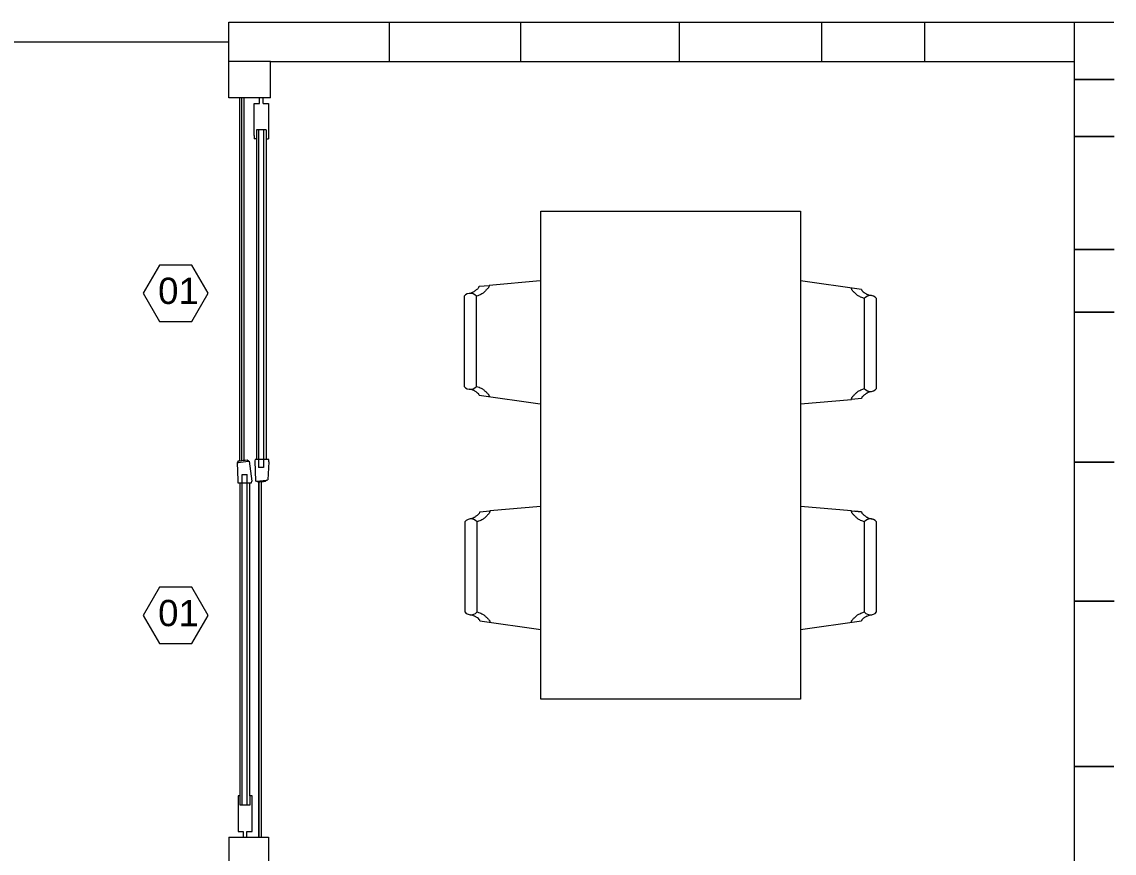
# Model space of a CAD drawing. Header units: inches. Extents: x -1721 to -596, y -6348 to -3031.
# Drawn here: x -884.423 to -880.547, y -3222.272 to -3219.324 of the extents above; entities that cross this region are included whole.
import ezdxf

# ---------------------------------------------------------------- set-up
doc = ezdxf.new("R2010")
doc.units = ezdxf.units.IN
doc.header["$MEASUREMENT"] = 0
for name, color, linetype, lineweight in [('A-FLOR-FTPT_Num_Penna__6', 6, 'Continuous', 18), ('A-FURN_Num_Penna__8', 8, 'Continuous', 18), ('A-GLAZ-FULL_Num_Penna__4', 4, 'Continuous', 18), ('A-WALL-FULL_Num_Penna__7', 7, 'Continuous', 18), ('INFISSI_finissimi_Num_Penna__7', 7, 'Continuous', 18), ('linee di sezione_Num_Penna__3', 3, 'Continuous', 18)]:
    doc.layers.add(name, color=color, linetype=linetype, lineweight=lineweight)
doc.styles.add('GENERATED_STYLE_1', font='Arial.ttf')

msp = doc.modelspace()

# ---------------------------------------------------------------- linework, layer by layer
at = {"layer": 'A-FLOR-FTPT_Num_Penna__6', "color": 6, "linetype": 'Continuous', "lineweight": 18}
msp.add_line((-889.6178, -3219.3943), (-883.6878, -3219.3943), dxfattribs=at)
at = {"layer": 'A-FURN_Num_Penna__8', "color": 8, "linetype": 'Continuous', "lineweight": 18}
for p, q in [((-882.5834, -3220.2426), (-882.7649, -3220.2584)), ((-881.4436, -3220.273), (-881.6601, -3220.2426)), ((-882.83, -3220.2855), (-882.8352, -3220.2869)), ((-882.8282, -3220.2869), (-882.8352, -3220.2869)), ((-882.8214, -3220.2886), (-882.8282, -3220.2869)), ((-882.7999, -3220.2615), (-882.7649, -3220.2584)), ((-882.7999, -3220.2615), (-882.7999, -3220.2616)), ((-881.4436, -3220.2731), (-881.4436, -3220.273)), ((-882.8535, -3220.2968), (-882.8535, -3220.6168)), ((-882.81, -3220.2968), (-882.8152, -3220.292)), ((-882.81, -3220.6168), (-882.81, -3220.2968)), ((-881.4283, -3220.2997), (-881.4335, -3220.3045)), ((-881.4335, -3220.3045), (-881.4335, -3220.6245)), ((-881.4221, -3220.2963), (-881.4283, -3220.2997)), ((-881.4153, -3220.2946), (-881.4221, -3220.2963)), ((-881.39, -3220.6245), (-881.39, -3220.3045)), ((-882.8282, -3220.6267), (-882.8214, -3220.625)), ((-882.8214, -3220.625), (-882.8152, -3220.6216)), ((-882.8152, -3220.6216), (-882.81, -3220.6168)), ((-881.4335, -3220.6245), (-881.4283, -3220.6293)), ((-881.4221, -3220.6327), (-881.4153, -3220.6345)), ((-881.4153, -3220.6345), (-881.4083, -3220.6345)), ((-881.4135, -3220.6358), (-881.4083, -3220.6345)), ((-882.7999, -3220.6483), (-882.7999, -3220.6483)), ((-882.7999, -3220.6483), (-882.5834, -3220.6788)), ((-881.6601, -3220.6788), (-881.4786, -3220.663)), ((-881.4436, -3220.6598), (-881.4786, -3220.663)), ((-881.4436, -3220.6598), (-881.4436, -3220.6597)), ((-882.7973, -3221.0616), (-882.7623, -3221.0584)), ((-882.7973, -3221.0616), (-882.7973, -3221.0617)), ((-882.5808, -3221.0426), (-882.7623, -3221.0584)), ((-881.4786, -3221.0585), (-881.6601, -3221.0426)), ((-881.4786, -3221.0584), (-881.4436, -3221.0616)), ((-881.4436, -3221.0616), (-881.4675, -3221.0595)), ((-881.4436, -3221.0617), (-881.4436, -3221.0616)), ((-882.8509, -3221.0969), (-882.8509, -3221.4169)), ((-882.8274, -3221.0856), (-882.8326, -3221.0869)), ((-882.8256, -3221.0869), (-882.8326, -3221.0869)), ((-882.8188, -3221.0887), (-882.8256, -3221.0869)), ((-882.8074, -3221.0969), (-882.8126, -3221.0921)), ((-882.8074, -3221.4169), (-882.8074, -3221.0969)), ((-881.4283, -3221.0921), (-881.4335, -3221.0969)), ((-881.4335, -3221.0969), (-881.4335, -3221.4169)), ((-881.4221, -3221.0887), (-881.4283, -3221.0921)), ((-881.4153, -3221.0869), (-881.4221, -3221.0887)), ((-881.4135, -3221.0856), (-881.4061, -3221.0873)), ((-881.39, -3221.4169), (-881.39, -3221.0969)), ((-882.8256, -3221.4268), (-882.8188, -3221.4251)), ((-882.8188, -3221.4251), (-882.8126, -3221.4217)), ((-882.8126, -3221.4217), (-882.8074, -3221.4169)), ((-882.7973, -3221.4483), (-882.7973, -3221.4484)), ((-882.7973, -3221.4484), (-882.5808, -3221.4788)), ((-881.6601, -3221.4788), (-881.4436, -3221.4484)), ((-881.4436, -3221.4484), (-881.4436, -3221.4483)), ((-881.4335, -3221.4169), (-881.4283, -3221.4217)), ((-881.4221, -3221.4251), (-881.4153, -3221.4268))]:
    msp.add_line(p, q, dxfattribs=at)
at = {"layer": 'A-FURN_Num_Penna__8', "color": 8, "linetype": 'Continuous', "lineweight": 18, "flags": 128}
msp.add_lwpolyline([(-882.5808, -3219.9952), (-881.6601, -3219.9952), (-881.6601, -3221.7262), (-882.5808, -3221.7262)], close=True, dxfattribs=at)
for points in [[(-882.8352, -3220.2869), (-882.8421, -3220.2886), (-882.8483, -3220.292), (-882.8535, -3220.2968)], [(-882.8152, -3220.292), (-882.8214, -3220.2886)], [(-881.4247, -3220.2901), (-881.4152, -3220.2931), (-881.4083, -3220.2946)], [(-881.39, -3220.3045), (-881.3952, -3220.2997), (-881.4014, -3220.2963), (-881.4083, -3220.2946), (-881.4153, -3220.2946)], [(-882.8535, -3220.6168), (-882.8483, -3220.6216), (-882.8421, -3220.625), (-882.8352, -3220.6267), (-882.8282, -3220.6267)], [(-882.8188, -3220.6312), (-882.8283, -3220.6282), (-882.8352, -3220.6267)], [(-881.4283, -3220.6293), (-881.4221, -3220.6327)], [(-881.4083, -3220.6345), (-881.4014, -3220.6327), (-881.3952, -3220.6293), (-881.39, -3220.6245)], [(-882.8326, -3221.0869), (-882.8395, -3221.0887), (-882.8457, -3221.0921), (-882.8509, -3221.0969)], [(-882.8126, -3221.0921), (-882.8188, -3221.0887)], [(-881.4083, -3221.0869), (-881.4153, -3221.0869)], [(-881.39, -3221.0969), (-881.3952, -3221.0921), (-881.4014, -3221.0887), (-881.4083, -3221.0869)], [(-882.8509, -3221.4169), (-882.8457, -3221.4217), (-882.8395, -3221.4251), (-882.8326, -3221.4268), (-882.8256, -3221.4268)], [(-882.8162, -3221.4313), (-882.8257, -3221.4283), (-882.8326, -3221.4268)], [(-881.4283, -3221.4217), (-881.4221, -3221.4251)], [(-881.4247, -3221.4313), (-881.4152, -3221.4283), (-881.4069, -3221.4266), (-881.4067, -3221.4266)], [(-881.4153, -3221.4268), (-881.4083, -3221.4268), (-881.4014, -3221.4251), (-881.3952, -3221.4217), (-881.39, -3221.4169)]]:
    msp.add_lwpolyline(points, dxfattribs=at)
at = {"layer": 'A-FURN_Num_Penna__8', "color": 8, "linetype": 'Continuous', "lineweight": 18}
for points in [[(-882.83, -3220.2855), (-882.8195, -3220.2811), (-882.8182, -3220.2801), (-882.8169, -3220.2792)], [(-882.8091, -3220.2733), (-882.8079, -3220.2723), (-882.8066, -3220.2713), (-882.8054, -3220.2703)], [(-882.8054, -3220.2703), (-882.8046, -3220.2693), (-882.8035, -3220.2684), (-882.8028, -3220.2674)], [(-882.8028, -3220.2674), (-882.8019, -3220.2664), (-882.8015, -3220.2654), (-882.8008, -3220.2644)], [(-882.8008, -3220.2644), (-882.8003, -3220.2635), (-882.8, -3220.2625), (-882.7999, -3220.2615)], [(-882.7841, -3220.284), (-882.7866, -3220.2861), (-882.7888, -3220.2883), (-882.7937, -3220.2904)], [(-882.7807, -3220.2808), (-882.7818, -3220.2818), (-882.783, -3220.2829), (-882.7841, -3220.284)], [(-882.7663, -3220.2648), (-882.7669, -3220.2658), (-882.7676, -3220.2669), (-882.7685, -3220.268)], [(-882.765, -3220.2616), (-882.7653, -3220.2626), (-882.7657, -3220.2637), (-882.7663, -3220.2648)], [(-882.7649, -3220.2584), (-882.7647, -3220.2594), (-882.7648, -3220.2605), (-882.765, -3220.2616)], [(-881.4789, -3220.2711), (-881.4791, -3220.2701), (-881.4792, -3220.2691), (-881.479, -3220.2681)], [(-881.4776, -3220.2741), (-881.4782, -3220.2731), (-881.4784, -3220.2721), (-881.4789, -3220.2711)], [(-881.4754, -3220.2771), (-881.4762, -3220.2761), (-881.4771, -3220.2751), (-881.4776, -3220.2741)], [(-881.4725, -3220.2802), (-881.4735, -3220.2792), (-881.4744, -3220.2782), (-881.4754, -3220.2771)], [(-881.4693, -3220.2832), (-881.4704, -3220.2822), (-881.4715, -3220.2812), (-881.4725, -3220.2802)], [(-881.4436, -3220.273), (-881.4435, -3220.2739), (-881.4432, -3220.2747), (-881.4427, -3220.2756)], [(-881.4427, -3220.2756), (-881.4422, -3220.2765), (-881.4416, -3220.2774), (-881.4407, -3220.2783)], [(-882.8007, -3220.2936), (-882.8034, -3220.2947), (-882.8065, -3220.2957), (-882.81, -3220.2968)], [(-882.7937, -3220.2904), (-882.7957, -3220.2915), (-882.7984, -3220.2925), (-882.8007, -3220.2936)], [(-881.4595, -3220.2924), (-881.4608, -3220.2913), (-881.4619, -3220.2903), (-881.4629, -3220.2893)], [(-881.4553, -3220.2954), (-881.4569, -3220.2944), (-881.4583, -3220.2934), (-881.4595, -3220.2924)], [(-881.4335, -3220.3045), (-881.437, -3220.3035), (-881.4401, -3220.3025), (-881.4428, -3220.3015)], [(-881.4266, -3220.2888), (-881.4258, -3220.2893), (-881.425, -3220.2898), (-881.4247, -3220.2901)], [(-882.8169, -3220.6326), (-882.8177, -3220.632), (-882.8184, -3220.6315), (-882.8188, -3220.6312)], [(-882.81, -3220.6168), (-882.8065, -3220.6178), (-882.8034, -3220.6188), (-882.8007, -3220.6198)], [(-882.7882, -3220.6259), (-882.7866, -3220.6269), (-882.7852, -3220.6279), (-882.784, -3220.629)], [(-882.784, -3220.629), (-882.7827, -3220.63), (-882.7816, -3220.631), (-882.7806, -3220.632)], [(-881.4594, -3220.6373), (-881.4569, -3220.6352), (-881.4546, -3220.6331), (-881.4498, -3220.6309)], [(-881.4498, -3220.6309), (-881.4478, -3220.6299), (-881.445, -3220.6288), (-881.4428, -3220.6277)], [(-881.4428, -3220.6277), (-881.4401, -3220.6267), (-881.437, -3220.6256), (-881.4335, -3220.6245)], [(-881.4135, -3220.6358), (-881.424, -3220.6402), (-881.4253, -3220.6412), (-881.4266, -3220.6422)], [(-882.8008, -3220.6457), (-882.8012, -3220.6448), (-882.8019, -3220.6439), (-882.8028, -3220.6431)], [(-882.7999, -3220.6483), (-882.8, -3220.6474), (-882.8003, -3220.6466), (-882.8008, -3220.6457)], [(-882.7742, -3220.6381), (-882.7731, -3220.6391), (-882.772, -3220.6401), (-882.771, -3220.6411)], [(-882.771, -3220.6411), (-882.77, -3220.6421), (-882.769, -3220.6432), (-882.7681, -3220.6442)], [(-882.7681, -3220.6442), (-882.7673, -3220.6452), (-882.7664, -3220.6462), (-882.7659, -3220.6472)], [(-882.7659, -3220.6472), (-882.7653, -3220.6482), (-882.7651, -3220.6492), (-882.7649, -3220.6503)], [(-882.7649, -3220.6503), (-882.7644, -3220.6513), (-882.7643, -3220.6522), (-882.7645, -3220.6533)], [(-881.4786, -3220.663), (-881.4788, -3220.6619), (-881.4787, -3220.6608), (-881.4785, -3220.6598)], [(-881.4785, -3220.6598), (-881.4782, -3220.6587), (-881.4778, -3220.6576), (-881.4772, -3220.6566)], [(-881.4772, -3220.6566), (-881.4766, -3220.6555), (-881.4759, -3220.6544), (-881.475, -3220.6534)], [(-881.4628, -3220.6405), (-881.4617, -3220.6395), (-881.4605, -3220.6384), (-881.4594, -3220.6373)], [(-881.4427, -3220.6569), (-881.4432, -3220.6579), (-881.4435, -3220.6588), (-881.4436, -3220.6598)], [(-881.4407, -3220.6539), (-881.4416, -3220.6549), (-881.442, -3220.6559), (-881.4427, -3220.6569)], [(-881.4381, -3220.651), (-881.4389, -3220.652), (-881.44, -3220.6529), (-881.4407, -3220.6539)], [(-881.4344, -3220.648), (-881.4356, -3220.649), (-881.4369, -3220.65), (-881.4381, -3220.651)], [(-882.7982, -3221.0645), (-882.7977, -3221.0635), (-882.7974, -3221.0626), (-882.7973, -3221.0616)], [(-882.7624, -3221.0616), (-882.7627, -3221.0627), (-882.7631, -3221.0638), (-882.7637, -3221.0648)], [(-882.7623, -3221.0584), (-882.7621, -3221.0595), (-882.7622, -3221.0606), (-882.7624, -3221.0616)], [(-881.4785, -3221.0616), (-881.4787, -3221.0606), (-881.4788, -3221.0595), (-881.4786, -3221.0584)], [(-881.4772, -3221.0648), (-881.4778, -3221.0638), (-881.478, -3221.0627), (-881.4781, -3221.0616)], [(-881.4436, -3221.0616), (-881.4435, -3221.0626), (-881.4432, -3221.0635), (-881.4427, -3221.0645)], [(-882.8274, -3221.0856), (-882.8169, -3221.0812), (-882.8156, -3221.0802), (-882.8143, -3221.0792)], [(-882.7981, -3221.0937), (-882.8008, -3221.0947), (-882.8039, -3221.0958), (-882.8074, -3221.0969)], [(-882.8065, -3221.0734), (-882.8053, -3221.0724), (-882.804, -3221.0714), (-882.8028, -3221.0704)], [(-882.8028, -3221.0704), (-882.802, -3221.0694), (-882.8009, -3221.0684), (-882.8002, -3221.0675)], [(-882.8002, -3221.0675), (-882.7993, -3221.0665), (-882.7989, -3221.0655), (-882.7982, -3221.0645)], [(-882.7911, -3221.0905), (-882.7931, -3221.0915), (-882.7958, -3221.0926), (-882.7981, -3221.0937)], [(-882.7815, -3221.0841), (-882.784, -3221.0862), (-882.7862, -3221.0883), (-882.7911, -3221.0905)], [(-882.7781, -3221.0809), (-882.7792, -3221.0819), (-882.7804, -3221.083), (-882.7815, -3221.0841)], [(-882.7637, -3221.0648), (-882.7643, -3221.0659), (-882.765, -3221.067), (-882.7659, -3221.068)], [(-881.475, -3221.068), (-881.4759, -3221.067), (-881.4767, -3221.0659), (-881.4772, -3221.0648)], [(-881.4594, -3221.0841), (-881.4606, -3221.083), (-881.4617, -3221.0819), (-881.4628, -3221.0809)], [(-881.4498, -3221.0905), (-881.4539, -3221.0883), (-881.4569, -3221.0862), (-881.4594, -3221.0841)], [(-881.4428, -3221.0937), (-881.4454, -3221.0926), (-881.4478, -3221.0915), (-881.4498, -3221.0905)], [(-881.4335, -3221.0969), (-881.437, -3221.0958), (-881.4401, -3221.0947), (-881.4428, -3221.0937)], [(-881.4427, -3221.0645), (-881.4422, -3221.0655), (-881.4416, -3221.0665), (-881.4407, -3221.0675)], [(-881.4407, -3221.0675), (-881.4399, -3221.0684), (-881.4389, -3221.0694), (-881.4379, -3221.0704)], [(-881.4379, -3221.0704), (-881.4368, -3221.0714), (-881.4356, -3221.0724), (-881.4344, -3221.0734)], [(-881.4266, -3221.0792), (-881.4253, -3221.0802), (-881.424, -3221.0812), (-881.4135, -3221.0856)], [(-882.8143, -3221.4326), (-882.8151, -3221.4321), (-882.8158, -3221.4316), (-882.8162, -3221.4313)], [(-882.8074, -3221.4169), (-882.8039, -3221.4179), (-882.8008, -3221.4189), (-882.7981, -3221.4199)], [(-882.7982, -3221.4458), (-882.7986, -3221.4449), (-882.7993, -3221.444), (-882.8002, -3221.4431)], [(-882.7973, -3221.4484), (-882.7974, -3221.4475), (-882.7977, -3221.4467), (-882.7982, -3221.4458)], [(-882.7856, -3221.426), (-882.784, -3221.427), (-882.7826, -3221.428), (-882.7814, -3221.429)], [(-882.7814, -3221.429), (-882.7801, -3221.4301), (-882.779, -3221.4311), (-882.778, -3221.4321)], [(-882.7716, -3221.4382), (-882.7705, -3221.4392), (-882.7694, -3221.4402), (-882.7684, -3221.4412)], [(-882.7684, -3221.4412), (-882.7674, -3221.4422), (-882.7664, -3221.4432), (-882.7655, -3221.4443)], [(-882.7655, -3221.4443), (-882.7647, -3221.4453), (-882.7638, -3221.4463), (-882.7633, -3221.4473)], [(-882.7633, -3221.4473), (-882.7627, -3221.4483), (-882.7625, -3221.4493), (-882.7623, -3221.4503)], [(-881.4789, -3221.4503), (-881.4786, -3221.4493), (-881.4782, -3221.4483), (-881.4776, -3221.4473)], [(-881.4776, -3221.4473), (-881.477, -3221.4463), (-881.4762, -3221.4453), (-881.4754, -3221.4443)], [(-881.4754, -3221.4443), (-881.4745, -3221.4432), (-881.4735, -3221.4422), (-881.4725, -3221.4412)], [(-881.4725, -3221.4412), (-881.4715, -3221.4402), (-881.4704, -3221.4392), (-881.4693, -3221.4382)], [(-881.4629, -3221.4321), (-881.4619, -3221.4311), (-881.4607, -3221.4301), (-881.4595, -3221.429)], [(-881.4595, -3221.429), (-881.4583, -3221.428), (-881.4571, -3221.427), (-881.4557, -3221.426)], [(-881.4427, -3221.4458), (-881.4432, -3221.4467), (-881.4435, -3221.4475), (-881.4436, -3221.4484)], [(-881.4428, -3221.4199), (-881.4401, -3221.4189), (-881.437, -3221.4179), (-881.4335, -3221.4169)], [(-881.4407, -3221.4431), (-881.4416, -3221.444), (-881.4424, -3221.4449), (-881.4427, -3221.4458)], [(-881.4243, -3221.4311), (-881.425, -3221.4316), (-881.4258, -3221.4321), (-881.4266, -3221.4326)], [(-882.7623, -3221.4503), (-882.7618, -3221.4513), (-882.7617, -3221.4523), (-882.7619, -3221.4534)], [(-881.479, -3221.4533), (-881.4792, -3221.4523), (-881.4791, -3221.4513), (-881.4789, -3221.4503)]]:
    msp.add_open_spline(points, degree=3, dxfattribs=at)
for points, knots in [([(-882.8169, -3220.2792), (-882.8156, -3220.2782), (-882.8142, -3220.2772), (-882.8129, -3220.2762), (-882.8116, -3220.2752), (-882.8104, -3220.2743), (-882.8091, -3220.2733)], [0, 0, 0, 0, 1, 1, 1, 2, 2, 2, 2]), ([(-882.7744, -3220.2744), (-882.7755, -3220.2754), (-882.7766, -3220.2765), (-882.7776, -3220.2776), (-882.7787, -3220.2786), (-882.7796, -3220.2797), (-882.7807, -3220.2808)], [0, 0, 0, 0, 1, 1, 1, 2, 2, 2, 2]), ([(-882.7685, -3220.268), (-882.7693, -3220.269), (-882.7703, -3220.2701), (-882.7713, -3220.2712), (-882.7723, -3220.2722), (-882.7734, -3220.2733), (-882.7744, -3220.2744)], [0, 0, 0, 0, 1, 1, 1, 2, 2, 2, 2]), ([(-881.4629, -3220.2893), (-881.464, -3220.2883), (-881.465, -3220.2873), (-881.4661, -3220.2863), (-881.4671, -3220.2853), (-881.4682, -3220.2842), (-881.4693, -3220.2832)], [0, 0, 0, 0, 1, 1, 1, 2, 2, 2, 2]), ([(-881.4407, -3220.2783), (-881.4391, -3220.28), (-881.4369, -3220.2818), (-881.4344, -3220.2835), (-881.4332, -3220.2844), (-881.4319, -3220.2853), (-881.4305, -3220.2861), (-881.4292, -3220.287), (-881.4279, -3220.2879), (-881.4266, -3220.2888)], [0, 0, 0, 0, 1, 1, 1, 2, 2, 2, 3, 3, 3, 3]), ([(-881.4428, -3220.3015), (-881.4455, -3220.3005), (-881.4478, -3220.2995), (-881.4499, -3220.2984), (-881.452, -3220.2974), (-881.4537, -3220.2964), (-881.4553, -3220.2954)], [0, 0, 0, 0, 1, 1, 1, 2, 2, 2, 2]), ([(-882.8028, -3220.6431), (-882.8044, -3220.6413), (-882.8066, -3220.6396), (-882.8091, -3220.6378), (-882.8103, -3220.6369), (-882.8116, -3220.6361), (-882.8129, -3220.6352), (-882.8143, -3220.6343), (-882.8156, -3220.6334), (-882.8169, -3220.6326)], [0, 0, 0, 0, 1, 1, 1, 2, 2, 2, 3, 3, 3, 3]), ([(-882.8007, -3220.6198), (-882.798, -3220.6208), (-882.7957, -3220.6219), (-882.7936, -3220.6229), (-882.7915, -3220.6239), (-882.7898, -3220.6249), (-882.7882, -3220.6259)], [0, 0, 0, 0, 1, 1, 1, 2, 2, 2, 2]), ([(-882.7806, -3220.632), (-882.7795, -3220.633), (-882.7785, -3220.634), (-882.7774, -3220.635), (-882.7763, -3220.6361), (-882.7753, -3220.6371), (-882.7742, -3220.6381)], [0, 0, 0, 0, 1, 1, 1, 2, 2, 2, 2]), ([(-881.475, -3220.6534), (-881.4742, -3220.6523), (-881.4732, -3220.6512), (-881.4722, -3220.6502), (-881.4712, -3220.6491), (-881.4701, -3220.648), (-881.4691, -3220.6469), (-881.468, -3220.6459), (-881.4669, -3220.6448), (-881.4659, -3220.6437), (-881.4648, -3220.6427), (-881.4638, -3220.6416), (-881.4628, -3220.6405)], [0, 0, 0, 0, 1, 1, 1, 2, 2, 2, 3, 3, 3, 4, 4, 4, 4]), ([(-881.4266, -3220.6422), (-881.4279, -3220.6431), (-881.4292, -3220.6441), (-881.4305, -3220.6451), (-881.4318, -3220.6461), (-881.4331, -3220.6471), (-881.4344, -3220.648)], [0, 0, 0, 0, 1, 1, 1, 2, 2, 2, 2]), ([(-882.8143, -3221.0792), (-882.813, -3221.0783), (-882.8116, -3221.0773), (-882.8103, -3221.0763), (-882.809, -3221.0753), (-882.8078, -3221.0743), (-882.8065, -3221.0734)], [0, 0, 0, 0, 1, 1, 1, 2, 2, 2, 2]), ([(-882.7718, -3221.0745), (-882.7729, -3221.0755), (-882.774, -3221.0766), (-882.775, -3221.0777), (-882.7761, -3221.0787), (-882.777, -3221.0798), (-882.7781, -3221.0809)], [0, 0, 0, 0, 1, 1, 1, 2, 2, 2, 2]), ([(-882.7659, -3221.068), (-882.7667, -3221.0691), (-882.7677, -3221.0702), (-882.7687, -3221.0712), (-882.7697, -3221.0723), (-882.7708, -3221.0734), (-882.7718, -3221.0745)], [0, 0, 0, 0, 1, 1, 1, 2, 2, 2, 2]), ([(-881.4691, -3221.0745), (-881.4701, -3221.0734), (-881.4712, -3221.0723), (-881.4722, -3221.0712), (-881.4732, -3221.0702), (-881.4741, -3221.0691), (-881.475, -3221.068)], [0, 0, 0, 0, 1, 1, 1, 2, 2, 2, 2]), ([(-881.4628, -3221.0809), (-881.4638, -3221.0798), (-881.4648, -3221.0787), (-881.4659, -3221.0777), (-881.4669, -3221.0766), (-881.468, -3221.0755), (-881.4691, -3221.0745)], [0, 0, 0, 0, 1, 1, 1, 2, 2, 2, 2]), ([(-881.4344, -3221.0734), (-881.4332, -3221.0743), (-881.4319, -3221.0753), (-881.4305, -3221.0763), (-881.4292, -3221.0773), (-881.4279, -3221.0783), (-881.4266, -3221.0792)], [0, 0, 0, 0, 1, 1, 1, 2, 2, 2, 2]), ([(-882.8002, -3221.4431), (-882.8018, -3221.4414), (-882.804, -3221.4396), (-882.8065, -3221.4379), (-882.8077, -3221.437), (-882.809, -3221.4361), (-882.8103, -3221.4353), (-882.8117, -3221.4344), (-882.813, -3221.4335), (-882.8143, -3221.4326)], [0, 0, 0, 0, 1, 1, 1, 2, 2, 2, 3, 3, 3, 3]), ([(-882.7981, -3221.4199), (-882.7954, -3221.4209), (-882.7931, -3221.4219), (-882.791, -3221.423), (-882.7889, -3221.424), (-882.7872, -3221.425), (-882.7856, -3221.426)], [0, 0, 0, 0, 1, 1, 1, 2, 2, 2, 2]), ([(-882.778, -3221.4321), (-882.7769, -3221.4331), (-882.7759, -3221.4341), (-882.7748, -3221.4351), (-882.7737, -3221.4361), (-882.7727, -3221.4372), (-882.7716, -3221.4382)], [0, 0, 0, 0, 1, 1, 1, 2, 2, 2, 2]), ([(-881.4693, -3221.4382), (-881.4682, -3221.4372), (-881.4671, -3221.4361), (-881.4661, -3221.4351), (-881.465, -3221.4341), (-881.464, -3221.4331), (-881.4629, -3221.4321)], [0, 0, 0, 0, 1, 1, 1, 2, 2, 2, 2]), ([(-881.4553, -3221.426), (-881.4537, -3221.425), (-881.4521, -3221.424), (-881.4499, -3221.423), (-881.4477, -3221.4219), (-881.445, -3221.4209), (-881.4421, -3221.4199)], [0, 0, 0, 0, 1, 1, 1, 2, 2, 2, 2]), ([(-881.4266, -3221.4326), (-881.4279, -3221.4335), (-881.4292, -3221.4344), (-881.4305, -3221.4353), (-881.4319, -3221.4361), (-881.4331, -3221.437), (-881.4344, -3221.4379), (-881.4356, -3221.4388), (-881.4368, -3221.4396), (-881.4379, -3221.4405), (-881.4389, -3221.4414), (-881.4399, -3221.4423), (-881.4407, -3221.4431)], [0, 0, 0, 0, 1, 1, 1, 2, 2, 2, 3, 3, 3, 4, 4, 4, 4])]:
    msp.add_open_spline(points, degree=3, knots=knots, dxfattribs=at)
at = {"layer": 'A-GLAZ-FULL_Num_Penna__4', "color": 4, "linetype": 'Continuous', "lineweight": 18}
for p, q in [((-883.5902, -3219.7392), (-883.5902, -3220.8756)), ((-883.5826, -3219.707), (-883.5826, -3220.905)), ((-883.5652, -3219.707), (-883.5652, -3220.905)), ((-883.5555, -3219.7392), (-883.5555, -3220.8756)), ((-883.6407, -3222.1017), (-883.6407, -3220.9293)), ((-883.6234, -3222.1017), (-883.6234, -3220.9293)), ((-883.6483, -3222.0695), (-883.6483, -3220.9588)), ((-883.6136, -3222.0695), (-883.6138, -3220.9588))]:
    msp.add_line(p, q, dxfattribs=at)
at = {"layer": 'A-WALL-FULL_Num_Penna__7', "color": 7, "linetype": 'Continuous', "lineweight": 18}
for p, q in [((-883.6878, -3219.3243), (-880.5478, -3219.3243)), ((-883.6878, -3219.5927), (-883.6878, -3219.3243)), ((-883.1178, -3219.4643), (-883.1178, -3219.325)), ((-882.6535, -3219.3238), (-882.6535, -3219.4638)), ((-882.0907, -3219.3243), (-882.0907, -3219.4643)), ((-881.5846, -3219.4643), (-881.5846, -3219.3243)), ((-881.2187, -3219.4643), (-881.2187, -3219.3243)), ((-880.6878, -3219.4643), (-880.6878, -3219.3243)), ((-883.54, -3219.4643), (-883.6878, -3219.4643)), ((-883.54, -3219.4643), (-880.6878, -3219.4643)), ((-883.54, -3219.5927), (-883.54, -3219.4643)), ((-880.687, -3222.9943), (-880.6878, -3219.4643)), ((-880.547, -3219.5285), (-880.687, -3219.5285)), ((-880.687, -3219.5285), (-880.547, -3219.5285)), ((-880.547, -3219.5285), (-880.687, -3219.5285)), ((-883.54, -3219.5927), (-883.6878, -3219.5927)), ((-880.547, -3219.7309), (-880.687, -3219.7309)), ((-880.687, -3219.7309), (-880.547, -3219.7309)), ((-880.547, -3219.7309), (-880.687, -3219.7309)), ((-880.547, -3220.1316), (-880.687, -3220.1316)), ((-880.687, -3220.1316), (-880.547, -3220.1316)), ((-880.547, -3220.1316), (-880.687, -3220.1316)), ((-880.547, -3220.3533), (-880.687, -3220.3533)), ((-880.687, -3220.3533), (-880.547, -3220.3533)), ((-880.547, -3220.3533), (-880.687, -3220.3533)), ((-880.547, -3220.8855), (-880.687, -3220.8855)), ((-880.687, -3220.8855), (-880.547, -3220.8855)), ((-880.547, -3220.8855), (-880.687, -3220.8855)), ((-880.547, -3221.3791), (-880.687, -3221.3791)), ((-880.687, -3221.3791), (-880.547, -3221.3791)), ((-880.547, -3221.3791), (-880.687, -3221.3791)), ((-880.5478, -3221.9653), (-880.6878, -3221.9653)), ((-880.6878, -3221.9653), (-880.5478, -3221.9653)), ((-880.5478, -3221.9653), (-880.6878, -3221.9653)), ((-883.6878, -3222.216), (-883.5478, -3222.216)), ((-883.6878, -3222.216), (-883.6878, -3222.3443)), ((-883.5478, -3222.216), (-883.5478, -3222.3443))]:
    msp.add_line(p, q, dxfattribs=at)
at = {"layer": 'INFISSI_finissimi_Num_Penna__7', "color": 7, "linetype": 'Continuous', "lineweight": 18}
for p, q in [((-883.6505, -3219.5927), (-883.6505, -3220.8814)), ((-883.6437, -3219.5927), (-883.6437, -3220.8804)), ((-883.6348, -3219.5927), (-883.6348, -3220.8794)), ((-883.5979, -3219.7273), (-883.5981, -3219.6135)), ((-883.5981, -3219.6135), (-883.5796, -3219.6135)), ((-883.5796, -3219.6135), (-883.5796, -3219.5927)), ((-883.5668, -3219.6135), (-883.5668, -3219.5927)), ((-883.5668, -3219.6135), (-883.5482, -3219.6135)), ((-883.5482, -3219.6135), (-883.5482, -3219.7273)), ((-883.5979, -3219.7273), (-883.5979, -3219.7392)), ((-883.5902, -3219.7392), (-883.5979, -3219.7392)), ((-883.5902, -3219.707), (-883.5902, -3219.7392)), ((-883.575, -3219.707), (-883.5902, -3219.707)), ((-883.5555, -3219.707), (-883.575, -3219.707)), ((-883.5555, -3219.707), (-883.5555, -3219.7392)), ((-883.5555, -3219.7392), (-883.5482, -3219.7392)), ((-883.5482, -3219.7273), (-883.5482, -3219.7392)), ((-883.6562, -3220.8867), (-883.6592, -3220.8871)), ((-883.6592, -3220.8871), (-883.657, -3220.9503)), ((-883.6505, -3220.8814), (-883.6562, -3220.8823)), ((-883.6562, -3220.8867), (-883.6186, -3220.8822)), ((-883.6562, -3220.8823), (-883.6562, -3220.8867)), ((-883.6562, -3220.8867), (-883.6542, -3220.8867)), ((-883.6186, -3220.8822), (-883.6236, -3220.8787)), ((-883.6186, -3220.8822), (-883.6164, -3220.882)), ((-883.6164, -3220.882), (-883.607, -3220.9531)), ((-883.5954, -3220.8756), (-883.5965, -3220.8812)), ((-883.5965, -3220.8812), (-883.5935, -3220.9524)), ((-883.5465, -3220.8756), (-883.5954, -3220.8756)), ((-883.5652, -3220.905), (-883.5826, -3220.905)), ((-883.5465, -3220.8841), (-883.5505, -3220.9479)), ((-883.5465, -3220.8841), (-883.5465, -3220.8756)), ((-883.6407, -3220.9293), (-883.6234, -3220.9293)), ((-883.657, -3220.9503), (-883.657, -3220.9588)), ((-883.657, -3220.9588), (-883.6081, -3220.9588)), ((-883.6081, -3220.9588), (-883.607, -3220.9531)), ((-883.5913, -3220.9526), (-883.5935, -3220.9524)), ((-883.5913, -3220.9526), (-883.5538, -3220.9494)), ((-883.5856, -3220.9557), (-883.5913, -3220.9526)), ((-883.5833, -3220.9557), (-883.5833, -3222.216)), ((-883.5538, -3220.9494), (-883.5588, -3220.9529)), ((-883.5538, -3220.9494), (-883.5505, -3220.9479)), ((-883.6483, -3222.0695), (-883.6555, -3222.0695)), ((-883.6555, -3222.0695), (-883.6555, -3222.0814)), ((-883.6483, -3222.1017), (-883.6483, -3222.0695)), ((-883.6059, -3222.0695), (-883.6136, -3222.0695)), ((-883.6136, -3222.0695), (-883.6136, -3222.1017)), ((-883.6059, -3222.0814), (-883.6059, -3222.0695)), ((-883.6555, -3222.0814), (-883.6555, -3222.1952)), ((-883.6332, -3222.1017), (-883.6483, -3222.1017)), ((-883.6136, -3222.1017), (-883.6332, -3222.1017)), ((-883.6057, -3222.1952), (-883.6059, -3222.0814)), ((-883.6555, -3222.1952), (-883.637, -3222.1952)), ((-883.637, -3222.1952), (-883.637, -3222.216)), ((-883.6242, -3222.216), (-883.6242, -3222.1952)), ((-883.6242, -3222.1952), (-883.6057, -3222.1952))]:
    msp.add_line(p, q, dxfattribs=at)
at = {"layer": 'INFISSI_finissimi_Num_Penna__7', "color": 7, "linetype": 'Continuous', "lineweight": 18, "flags": 128}
for points in [[(-883.5809, -3222.216), (-883.5809, -3220.9555)], [(-883.5742, -3220.9549), (-883.5742, -3222.1768), (-883.574, -3222.216)]]:
    msp.add_lwpolyline(points, dxfattribs=at)
at = {"layer": 'INFISSI_finissimi_Num_Penna__7', "color": 7, "linetype": 'Continuous', "lineweight": 18}
for centre, start, end in [((-883.6128, -3221.1178), 92.5759, 99.0507), ((-883.5964, -3220.7166), 272.5759, 279.0507)]:
    msp.add_arc(centre, 0.2393, start, end, dxfattribs=at)
at = {"layer": 'linee di sezione_Num_Penna__3', "color": 3, "linetype": 'Continuous', "lineweight": 18, "flags": 128}
for points in [[(-883.7613, -3220.2864), (-883.8191, -3220.1864), (-883.9346, -3220.1864), (-883.9923, -3220.2864), (-883.9346, -3220.3864), (-883.8191, -3220.3864)], [(-883.7613, -3221.4292), (-883.8191, -3221.3292), (-883.9346, -3221.3292), (-883.9923, -3221.4292), (-883.9346, -3221.5292), (-883.8191, -3221.5292)]]:
    msp.add_lwpolyline(points, close=True, dxfattribs=at)

# ---------------------------------------------------------------- texts
at = {"layer": 'linee di sezione_Num_Penna__3', "color": 3, "linetype": 'Continuous', "lineweight": 18, "char_height": 0.09323, "attachment_point": 7, "rotation": 359.8326, "style": 'GENERATED_STYLE_1'}
for insert in [(-883.9396, -3220.3256), (-883.9396, -3221.4684)]:
    msp.add_mtext('\\A1;01', dxfattribs=dict(at, insert=insert))

doc.saveas('drawing.dxf')
